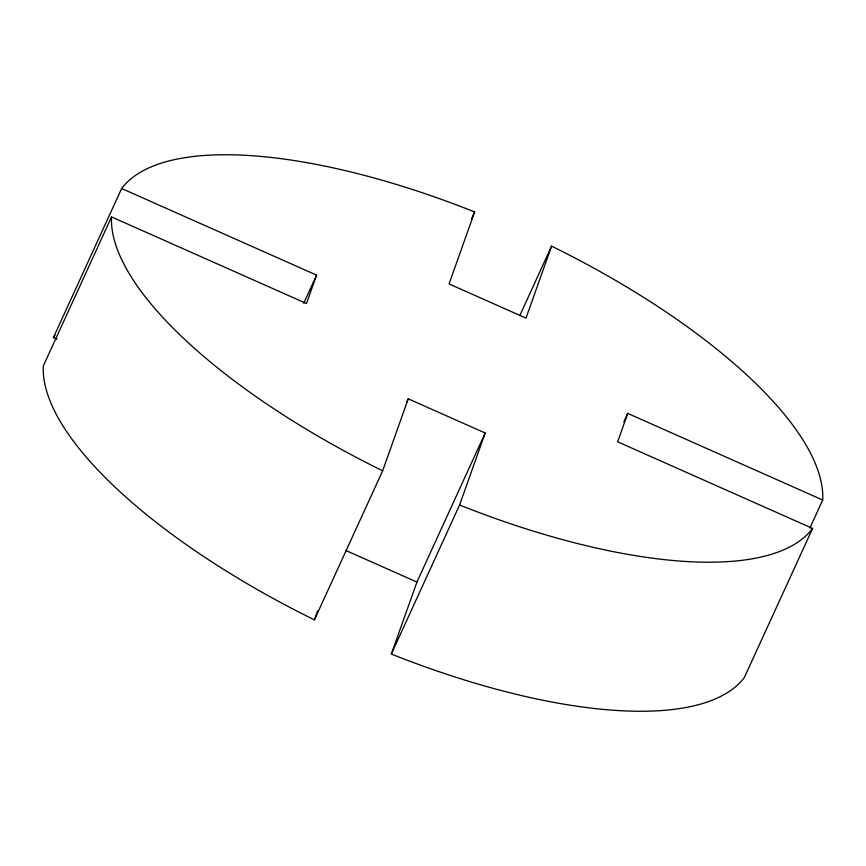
<?xml version="1.0" encoding="UTF-8"?>
<svg xmlns="http://www.w3.org/2000/svg" width="866" height="866" viewBox="0 0 866 866"><rect width="100%" height="100%" fill="white"/><g stroke="black" fill="none" stroke-linecap="round" stroke-linejoin="round"><path stroke-width="1.3" d="M57.102 339.212L53.4 337.567L121.641 188.517L316.588 275.139L306.499 303.544L111.541 216.922L43.3 365.972A386.052 137.716 24.6 0 0 314.412 619.861L382.653 470.812L408.232 398.825L485.176 433.011L459.586 504.997L391.345 654.047A386.052 137.716 24.6 0 0 744.359 677.483L812.6 528.433L617.653 441.812L627.742 413.396L822.7 500.028L809.84 528.13M314.412 619.861L317.606 610.866M121.641 188.517A386.052 137.716 24.6 0 1 474.655 211.954L449.064 283.94L526.008 318.125L551.588 246.139A386.052 137.716 24.6 0 1 822.7 500.028M391.345 654.047L416.936 582.06L485.176 433.011M303.728 303.241L316.588 275.139M471.299 219.282L474.655 211.954M406.555 402.484L408.232 398.825M519.708 315.776L551.588 246.139M623.834 421.948L627.742 413.396M346.01 550.549L416.936 582.06M53.4 337.567A386.052 137.716 24.6 0 1 55.045 335.488M812.6 528.433A386.052 137.716 24.6 0 1 459.586 504.997M382.653 470.812A386.052 137.716 24.6 0 1 111.541 216.922"/></g></svg>
